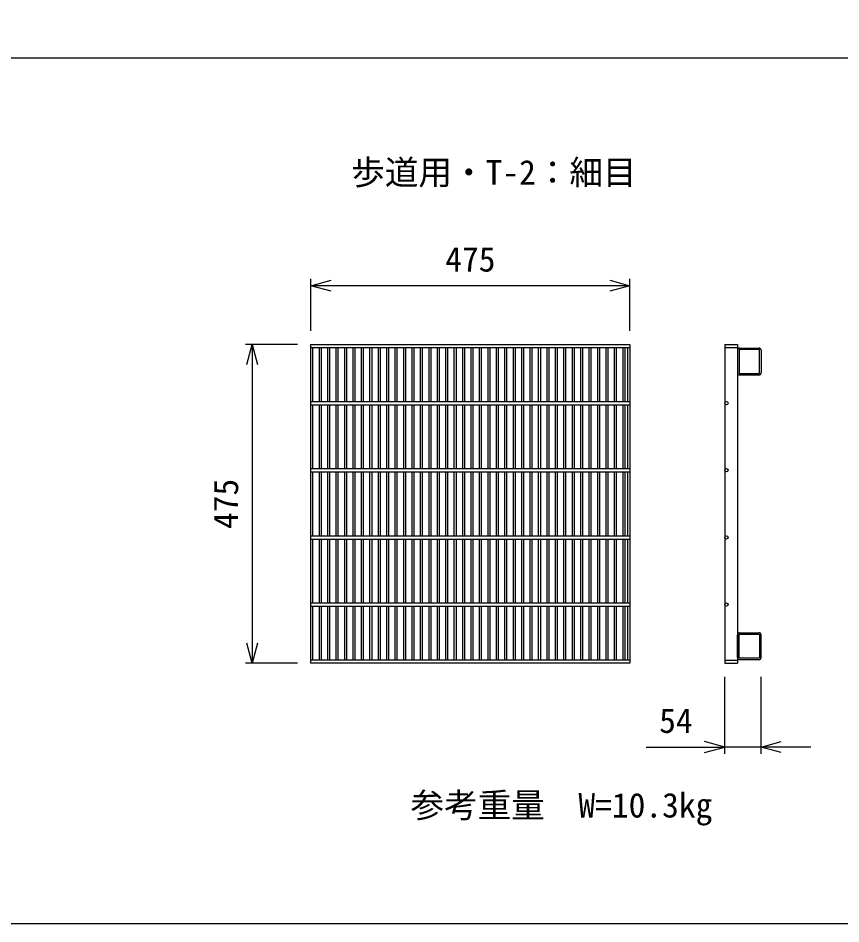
# Model space of a CAD drawing. Units: millimetres, scale not verified. Extents: x -10500 to 10500, y -7425 to 7425.
# Drawn here: x -4625 to -3400, y -5552 to -4203 of the extents above; entities that cross this region are included whole.
import ezdxf
from ezdxf.enums import TextEntityAlignment as Align

# ---------------------------------------------------------------- set-up
doc = ezdxf.new("R2010")
doc.units = ezdxf.units.MM
doc.header["$LTSCALE"] = 25
for name, color, linetype, lineweight in [('0-1_DIM', 7, 'Continuous', 25), ('0-3_HATCH', 6, 'Continuous', 25), ('0-7_TXT', 7, 'Continuous', 25)]:
    doc.layers.add(name, color=color, linetype=linetype, lineweight=lineweight)
doc.styles.add('ＭＳ ゴシック', font='')
doc.styles.get('ＭＳ ゴシック').set_extended_font_data('MS Gothic')

msp = doc.modelspace()

# ---------------------------------------------------------------- linework, layer by layer
at = {"layer": '0-1_DIM'}
for p, q in [((-4189.36, -4669.24), (-4189.36, -4591.74)), ((-3714.36, -4669.24), (-3714.36, -4591.74)), ((-3714.36, -4601.74), (-4189.36, -4601.74)), ((-4209.36, -4689.24), (-4286.86, -4689.24)), ((-4276.86, -4689.24), (-4276.86, -5164.24)), ((-4209.36, -5164.24), (-4286.86, -5164.24)), ((-3573.04, -5298.96), (-3573.04, -5184.24)), ((-3519.04, -5298.96), (-3519.04, -5184.24)), ((-3690.3, -5288.96), (-3573.04, -5288.96)), ((-3519.04, -5288.96), (-3573.04, -5288.96)), ((-3445.08, -5288.96), (-3519.04, -5288.96))]:
    msp.add_line(p, q, dxfattribs=at)
for points in [[(-4159.36, -4609.78), (-4189.36, -4601.74), (-4159.36, -4593.7)], [(-3744.36, -4593.7), (-3714.36, -4601.74), (-3744.36, -4609.78)], [(-4284.9, -4719.24), (-4276.86, -4689.24), (-4268.82, -4719.24)], [(-4268.82, -5134.24), (-4276.86, -5164.24), (-4284.9, -5134.24)], [(-3603.04, -5297), (-3573.04, -5288.96), (-3603.04, -5280.92)], [(-3489.04, -5297), (-3519.04, -5288.96), (-3489.04, -5280.92)]]:
    msp.add_lwpolyline(points, dxfattribs=at)
at = {"layer": '0-3_HATCH'}
for p, q in [((-4189.36, -4689.24), (-3714.36, -4689.24)), ((-4189.36, -5164.24), (-4189.36, -4689.24)), ((-4189.36, -4693.74), (-3714.36, -4693.74)), ((-4186.36, -4774.24), (-4186.36, -4693.74)), ((-4176.8, -4774.24), (-4176.8, -4693.74)), ((-4173.8, -4774.24), (-4173.8, -4693.74)), ((-4164.24, -4774.24), (-4164.24, -4693.74)), ((-4161.24, -4774.24), (-4161.24, -4693.74)), ((-4151.68, -4774.24), (-4151.68, -4693.74)), ((-4148.68, -4774.24), (-4148.68, -4693.74)), ((-4139.12, -4774.24), (-4139.12, -4693.74)), ((-4136.12, -4774.24), (-4136.12, -4693.74)), ((-4126.56, -4774.24), (-4126.56, -4693.74)), ((-4123.56, -4774.24), (-4123.56, -4693.74)), ((-4114, -4774.24), (-4114, -4693.74)), ((-4111, -4774.24), (-4111, -4693.74)), ((-4101.44, -4774.24), (-4101.44, -4693.74)), ((-4098.44, -4774.24), (-4098.44, -4693.74)), ((-4088.88, -4774.24), (-4088.88, -4693.74)), ((-4085.88, -4774.24), (-4085.88, -4693.74)), ((-4076.32, -4774.24), (-4076.32, -4693.74)), ((-4073.32, -4774.24), (-4073.32, -4693.74)), ((-4063.76, -4774.24), (-4063.76, -4693.74)), ((-4060.76, -4774.24), (-4060.76, -4693.74)), ((-4051.2, -4774.24), (-4051.2, -4693.74)), ((-4048.2, -4774.24), (-4048.2, -4693.74)), ((-4038.64, -4774.24), (-4038.64, -4693.74)), ((-4035.64, -4774.24), (-4035.64, -4693.74)), ((-4026.08, -4774.24), (-4026.08, -4693.74)), ((-4023.08, -4774.24), (-4023.08, -4693.74)), ((-4013.52, -4774.24), (-4013.52, -4693.74)), ((-4010.52, -4774.24), (-4010.52, -4693.74)), ((-4000.96, -4774.24), (-4000.96, -4693.74)), ((-3997.96, -4774.24), (-3997.96, -4693.74)), ((-3988.4, -4774.24), (-3988.4, -4693.74)), ((-3985.4, -4774.24), (-3985.4, -4693.74)), ((-3975.84, -4774.24), (-3975.84, -4693.74)), ((-3972.84, -4774.24), (-3972.84, -4693.74)), ((-3963.28, -4774.24), (-3963.28, -4693.74)), ((-3960.28, -4774.24), (-3960.28, -4693.74)), ((-3950.72, -4774.24), (-3950.72, -4693.74)), ((-3947.72, -4774.24), (-3947.72, -4693.74)), ((-3938.16, -4774.24), (-3938.16, -4693.74)), ((-3935.16, -4774.24), (-3935.16, -4693.74)), ((-3925.6, -4774.24), (-3925.6, -4693.74)), ((-3922.6, -4774.24), (-3922.6, -4693.74)), ((-3913.04, -4774.24), (-3913.04, -4693.74)), ((-3910.04, -4774.24), (-3910.04, -4693.74)), ((-3900.48, -4774.24), (-3900.48, -4693.74)), ((-3897.48, -4774.24), (-3897.48, -4693.74)), ((-3887.92, -4774.24), (-3887.92, -4693.74)), ((-3884.92, -4774.24), (-3884.92, -4693.74)), ((-3875.36, -4774.24), (-3875.36, -4693.74)), ((-3872.36, -4774.24), (-3872.36, -4693.74)), ((-3862.8, -4774.24), (-3862.8, -4693.74)), ((-3859.8, -4774.24), (-3859.8, -4693.74)), ((-3850.24, -4774.24), (-3850.24, -4693.74)), ((-3847.24, -4774.24), (-3847.24, -4693.74)), ((-3837.68, -4774.24), (-3837.68, -4693.74)), ((-3834.68, -4774.24), (-3834.68, -4693.74)), ((-3825.12, -4774.24), (-3825.12, -4693.74)), ((-3822.12, -4774.24), (-3822.12, -4693.74)), ((-3812.56, -4774.24), (-3812.56, -4693.74)), ((-3809.56, -4774.24), (-3809.56, -4693.74)), ((-3800, -4774.24), (-3800, -4693.74)), ((-3797, -4774.24), (-3797, -4693.74)), ((-3787.44, -4774.24), (-3787.44, -4693.74)), ((-3784.44, -4774.24), (-3784.44, -4693.74)), ((-3774.88, -4774.24), (-3774.88, -4693.74)), ((-3771.88, -4774.24), (-3771.88, -4693.74)), ((-3762.32, -4774.24), (-3762.32, -4693.74)), ((-3759.32, -4774.24), (-3759.32, -4693.74)), ((-3749.76, -4774.24), (-3749.76, -4693.74)), ((-3746.76, -4774.24), (-3746.76, -4693.74)), ((-3737.2, -4774.24), (-3737.2, -4693.74)), ((-3734.2, -4774.24), (-3734.2, -4693.74)), ((-3724.64, -4774.24), (-3724.64, -4693.74)), ((-3721.64, -4774.24), (-3721.64, -4693.74)), ((-3717.36, -4774.24), (-3717.36, -4693.74)), ((-3714.36, -4689.24), (-3714.36, -5164.24)), ((-3573.04, -4689.24), (-3554.04, -4689.24)), ((-3573.04, -4689.24), (-3573.04, -5164.24)), ((-3573.04, -4693.74), (-3554.04, -4693.74)), ((-3554.04, -4689.24), (-3554.04, -5164.24)), ((-3551.04, -4694.74), (-3522.04, -4694.74)), ((-3554.04, -4697.74), (-3554.04, -4731.74)), ((-3519.04, -4697.74), (-3519.04, -4731.74)), ((-3551.04, -4734.74), (-3522.04, -4734.74)), ((-4189.36, -4774.24), (-3714.36, -4774.24)), ((-4189.36, -4779.24), (-3714.36, -4779.24)), ((-4186.36, -4874.24), (-4186.36, -4779.24)), ((-4176.8, -4874.24), (-4176.8, -4779.24)), ((-4173.8, -4874.24), (-4173.8, -4779.24)), ((-4164.24, -4874.24), (-4164.24, -4779.24)), ((-4161.24, -4874.24), (-4161.24, -4779.24)), ((-4151.68, -4874.24), (-4151.68, -4779.24)), ((-4148.68, -4874.24), (-4148.68, -4779.24)), ((-4139.12, -4874.24), (-4139.12, -4779.24)), ((-4136.12, -4874.24), (-4136.12, -4779.24)), ((-4126.56, -4874.24), (-4126.56, -4779.24)), ((-4123.56, -4874.24), (-4123.56, -4779.24)), ((-4114, -4874.24), (-4114, -4779.24)), ((-4111, -4874.24), (-4111, -4779.24)), ((-4101.44, -4874.24), (-4101.44, -4779.24)), ((-4098.44, -4874.24), (-4098.44, -4779.24)), ((-4088.88, -4874.24), (-4088.88, -4779.24)), ((-4085.88, -4874.24), (-4085.88, -4779.24)), ((-4076.32, -4874.24), (-4076.32, -4779.24)), ((-4073.32, -4874.24), (-4073.32, -4779.24)), ((-4063.76, -4874.24), (-4063.76, -4779.24)), ((-4060.76, -4874.24), (-4060.76, -4779.24)), ((-4051.2, -4874.24), (-4051.2, -4779.24)), ((-4048.2, -4874.24), (-4048.2, -4779.24)), ((-4038.64, -4874.24), (-4038.64, -4779.24)), ((-4035.64, -4874.24), (-4035.64, -4779.24)), ((-4026.08, -4874.24), (-4026.08, -4779.24)), ((-4023.08, -4874.24), (-4023.08, -4779.24)), ((-4013.52, -4874.24), (-4013.52, -4779.24)), ((-4010.52, -4874.24), (-4010.52, -4779.24)), ((-4000.96, -4874.24), (-4000.96, -4779.24)), ((-3997.96, -4874.24), (-3997.96, -4779.24)), ((-3988.4, -4874.24), (-3988.4, -4779.24)), ((-3985.4, -4874.24), (-3985.4, -4779.24)), ((-3975.84, -4874.24), (-3975.84, -4779.24)), ((-3972.84, -4874.24), (-3972.84, -4779.24)), ((-3963.28, -4874.24), (-3963.28, -4779.24)), ((-3960.28, -4874.24), (-3960.28, -4779.24)), ((-3950.72, -4874.24), (-3950.72, -4779.24)), ((-3947.72, -4874.24), (-3947.72, -4779.24)), ((-3938.16, -4874.24), (-3938.16, -4779.24)), ((-3935.16, -4874.24), (-3935.16, -4779.24)), ((-3925.6, -4874.24), (-3925.6, -4779.24)), ((-3922.6, -4874.24), (-3922.6, -4779.24)), ((-3913.04, -4874.24), (-3913.04, -4779.24)), ((-3910.04, -4874.24), (-3910.04, -4779.24)), ((-3900.48, -4874.24), (-3900.48, -4779.24)), ((-3897.48, -4874.24), (-3897.48, -4779.24)), ((-3887.92, -4874.24), (-3887.92, -4779.24)), ((-3884.92, -4874.24), (-3884.92, -4779.24)), ((-3875.36, -4874.24), (-3875.36, -4779.24)), ((-3872.36, -4874.24), (-3872.36, -4779.24)), ((-3862.8, -4874.24), (-3862.8, -4779.24)), ((-3859.8, -4874.24), (-3859.8, -4779.24)), ((-3850.24, -4874.24), (-3850.24, -4779.24)), ((-3847.24, -4874.24), (-3847.24, -4779.24)), ((-3837.68, -4874.24), (-3837.68, -4779.24)), ((-3834.68, -4874.24), (-3834.68, -4779.24)), ((-3825.12, -4874.24), (-3825.12, -4779.24)), ((-3822.12, -4874.24), (-3822.12, -4779.24)), ((-3812.56, -4874.24), (-3812.56, -4779.24)), ((-3809.56, -4874.24), (-3809.56, -4779.24)), ((-3800, -4874.24), (-3800, -4779.24)), ((-3797, -4874.24), (-3797, -4779.24)), ((-3787.44, -4874.24), (-3787.44, -4779.24)), ((-3784.44, -4874.24), (-3784.44, -4779.24)), ((-3774.88, -4874.24), (-3774.88, -4779.24)), ((-3771.88, -4874.24), (-3771.88, -4779.24)), ((-3762.32, -4874.24), (-3762.32, -4779.24)), ((-3759.32, -4874.24), (-3759.32, -4779.24)), ((-3749.76, -4874.24), (-3749.76, -4779.24)), ((-3746.76, -4874.24), (-3746.76, -4779.24)), ((-3737.2, -4874.24), (-3737.2, -4779.24)), ((-3734.2, -4874.24), (-3734.2, -4779.24)), ((-3724.64, -4874.24), (-3724.64, -4779.24)), ((-3721.64, -4874.24), (-3721.64, -4779.24)), ((-3717.36, -4874.24), (-3717.36, -4779.24)), ((-4189.36, -4874.24), (-3714.36, -4874.24)), ((-4189.36, -4879.24), (-3714.36, -4879.24)), ((-4186.36, -4974.24), (-4186.36, -4879.24)), ((-4176.8, -4974.24), (-4176.8, -4879.24)), ((-4173.8, -4974.24), (-4173.8, -4879.24)), ((-4164.24, -4974.24), (-4164.24, -4879.24)), ((-4161.24, -4974.24), (-4161.24, -4879.24)), ((-4151.68, -4974.24), (-4151.68, -4879.24)), ((-4148.68, -4974.24), (-4148.68, -4879.24)), ((-4139.12, -4974.24), (-4139.12, -4879.24)), ((-4136.12, -4974.24), (-4136.12, -4879.24)), ((-4126.56, -4974.24), (-4126.56, -4879.24)), ((-4123.56, -4974.24), (-4123.56, -4879.24)), ((-4114, -4974.24), (-4114, -4879.24)), ((-4111, -4974.24), (-4111, -4879.24)), ((-4101.44, -4974.24), (-4101.44, -4879.24)), ((-4098.44, -4974.24), (-4098.44, -4879.24)), ((-4088.88, -4974.24), (-4088.88, -4879.24)), ((-4085.88, -4974.24), (-4085.88, -4879.24)), ((-4076.32, -4974.24), (-4076.32, -4879.24)), ((-4073.32, -4974.24), (-4073.32, -4879.24)), ((-4063.76, -4974.24), (-4063.76, -4879.24)), ((-4060.76, -4974.24), (-4060.76, -4879.24)), ((-4051.2, -4974.24), (-4051.2, -4879.24)), ((-4048.2, -4974.24), (-4048.2, -4879.24)), ((-4038.64, -4974.24), (-4038.64, -4879.24)), ((-4035.64, -4974.24), (-4035.64, -4879.24)), ((-4026.08, -4974.24), (-4026.08, -4879.24)), ((-4023.08, -4974.24), (-4023.08, -4879.24)), ((-4013.52, -4974.24), (-4013.52, -4879.24)), ((-4010.52, -4974.24), (-4010.52, -4879.24)), ((-4000.96, -4974.24), (-4000.96, -4879.24)), ((-3997.96, -4974.24), (-3997.96, -4879.24)), ((-3988.4, -4974.24), (-3988.4, -4879.24)), ((-3985.4, -4974.24), (-3985.4, -4879.24)), ((-3975.84, -4974.24), (-3975.84, -4879.24)), ((-3972.84, -4974.24), (-3972.84, -4879.24)), ((-3963.28, -4974.24), (-3963.28, -4879.24)), ((-3960.28, -4974.24), (-3960.28, -4879.24)), ((-3950.72, -4974.24), (-3950.72, -4879.24)), ((-3947.72, -4974.24), (-3947.72, -4879.24)), ((-3938.16, -4974.24), (-3938.16, -4879.24)), ((-3935.16, -4974.24), (-3935.16, -4879.24)), ((-3925.6, -4974.24), (-3925.6, -4879.24)), ((-3922.6, -4974.24), (-3922.6, -4879.24)), ((-3913.04, -4974.24), (-3913.04, -4879.24)), ((-3910.04, -4974.24), (-3910.04, -4879.24)), ((-3900.48, -4974.24), (-3900.48, -4879.24)), ((-3897.48, -4974.24), (-3897.48, -4879.24)), ((-3887.92, -4974.24), (-3887.92, -4879.24)), ((-3884.92, -4974.24), (-3884.92, -4879.24)), ((-3875.36, -4974.24), (-3875.36, -4879.24)), ((-3872.36, -4974.24), (-3872.36, -4879.24)), ((-3862.8, -4974.24), (-3862.8, -4879.24)), ((-3859.8, -4974.24), (-3859.8, -4879.24)), ((-3850.24, -4974.24), (-3850.24, -4879.24)), ((-3847.24, -4974.24), (-3847.24, -4879.24)), ((-3837.68, -4974.24), (-3837.68, -4879.24)), ((-3834.68, -4974.24), (-3834.68, -4879.24)), ((-3825.12, -4974.24), (-3825.12, -4879.24)), ((-3822.12, -4974.24), (-3822.12, -4879.24)), ((-3812.56, -4974.24), (-3812.56, -4879.24)), ((-3809.56, -4974.24), (-3809.56, -4879.24)), ((-3800, -4974.24), (-3800, -4879.24)), ((-3797, -4974.24), (-3797, -4879.24)), ((-3787.44, -4974.24), (-3787.44, -4879.24)), ((-3784.44, -4974.24), (-3784.44, -4879.24)), ((-3774.88, -4974.24), (-3774.88, -4879.24)), ((-3771.88, -4974.24), (-3771.88, -4879.24)), ((-3762.32, -4974.24), (-3762.32, -4879.24)), ((-3759.32, -4974.24), (-3759.32, -4879.24)), ((-3749.76, -4974.24), (-3749.76, -4879.24)), ((-3746.76, -4974.24), (-3746.76, -4879.24)), ((-3737.2, -4974.24), (-3737.2, -4879.24)), ((-3734.2, -4974.24), (-3734.2, -4879.24)), ((-3724.64, -4974.24), (-3724.64, -4879.24)), ((-3721.64, -4974.24), (-3721.64, -4879.24)), ((-3717.36, -4974.24), (-3717.36, -4879.24)), ((-4189.36, -4974.24), (-3714.36, -4974.24)), ((-4189.36, -4979.24), (-3714.36, -4979.24)), ((-4186.36, -5074.24), (-4186.36, -4979.24)), ((-4176.8, -5074.24), (-4176.8, -4979.24)), ((-4173.8, -5074.24), (-4173.8, -4979.24)), ((-4164.24, -5074.24), (-4164.24, -4979.24)), ((-4161.24, -5074.24), (-4161.24, -4979.24)), ((-4151.68, -5074.24), (-4151.68, -4979.24)), ((-4148.68, -5074.24), (-4148.68, -4979.24)), ((-4139.12, -5074.24), (-4139.12, -4979.24)), ((-4136.12, -5074.24), (-4136.12, -4979.24)), ((-4126.56, -5074.24), (-4126.56, -4979.24)), ((-4123.56, -5074.24), (-4123.56, -4979.24)), ((-4114, -5074.24), (-4114, -4979.24)), ((-4111, -5074.24), (-4111, -4979.24)), ((-4101.44, -5074.24), (-4101.44, -4979.24)), ((-4098.44, -5074.24), (-4098.44, -4979.24)), ((-4088.88, -5074.24), (-4088.88, -4979.24)), ((-4085.88, -5074.24), (-4085.88, -4979.24)), ((-4076.32, -5074.24), (-4076.32, -4979.24)), ((-4073.32, -5074.24), (-4073.32, -4979.24)), ((-4063.76, -5074.24), (-4063.76, -4979.24)), ((-4060.76, -5074.24), (-4060.76, -4979.24)), ((-4051.2, -5074.24), (-4051.2, -4979.24)), ((-4048.2, -5074.24), (-4048.2, -4979.24)), ((-4038.64, -5074.24), (-4038.64, -4979.24)), ((-4035.64, -5074.24), (-4035.64, -4979.24)), ((-4026.08, -5074.24), (-4026.08, -4979.24)), ((-4023.08, -5074.24), (-4023.08, -4979.24)), ((-4013.52, -5074.24), (-4013.52, -4979.24)), ((-4010.52, -5074.24), (-4010.52, -4979.24)), ((-4000.96, -5074.24), (-4000.96, -4979.24)), ((-3997.96, -5074.24), (-3997.96, -4979.24)), ((-3988.4, -5074.24), (-3988.4, -4979.24)), ((-3985.4, -5074.24), (-3985.4, -4979.24)), ((-3975.84, -5074.24), (-3975.84, -4979.24)), ((-3972.84, -5074.24), (-3972.84, -4979.24)), ((-3963.28, -5074.24), (-3963.28, -4979.24)), ((-3960.28, -5074.24), (-3960.28, -4979.24)), ((-3950.72, -5074.24), (-3950.72, -4979.24)), ((-3947.72, -5074.24), (-3947.72, -4979.24)), ((-3938.16, -5074.24), (-3938.16, -4979.24)), ((-3935.16, -5074.24), (-3935.16, -4979.24)), ((-3925.6, -5074.24), (-3925.6, -4979.24)), ((-3922.6, -5074.24), (-3922.6, -4979.24)), ((-3913.04, -5074.24), (-3913.04, -4979.24)), ((-3910.04, -5074.24), (-3910.04, -4979.24)), ((-3900.48, -5074.24), (-3900.48, -4979.24)), ((-3897.48, -5074.24), (-3897.48, -4979.24)), ((-3887.92, -5074.24), (-3887.92, -4979.24)), ((-3884.92, -5074.24), (-3884.92, -4979.24)), ((-3875.36, -5074.24), (-3875.36, -4979.24)), ((-3872.36, -5074.24), (-3872.36, -4979.24)), ((-3862.8, -5074.24), (-3862.8, -4979.24)), ((-3859.8, -5074.24), (-3859.8, -4979.24)), ((-3850.24, -5074.24), (-3850.24, -4979.24)), ((-3847.24, -5074.24), (-3847.24, -4979.24)), ((-3837.68, -5074.24), (-3837.68, -4979.24)), ((-3834.68, -5074.24), (-3834.68, -4979.24)), ((-3825.12, -5074.24), (-3825.12, -4979.24)), ((-3822.12, -5074.24), (-3822.12, -4979.24)), ((-3812.56, -5074.24), (-3812.56, -4979.24)), ((-3809.56, -5074.24), (-3809.56, -4979.24)), ((-3800, -5074.24), (-3800, -4979.24)), ((-3797, -5074.24), (-3797, -4979.24)), ((-3787.44, -5074.24), (-3787.44, -4979.24)), ((-3784.44, -5074.24), (-3784.44, -4979.24)), ((-3774.88, -5074.24), (-3774.88, -4979.24)), ((-3771.88, -5074.24), (-3771.88, -4979.24)), ((-3762.32, -5074.24), (-3762.32, -4979.24)), ((-3759.32, -5074.24), (-3759.32, -4979.24)), ((-3749.76, -5074.24), (-3749.76, -4979.24)), ((-3746.76, -5074.24), (-3746.76, -4979.24)), ((-3737.2, -5074.24), (-3737.2, -4979.24)), ((-3734.2, -5074.24), (-3734.2, -4979.24)), ((-3724.64, -5074.24), (-3724.64, -4979.24)), ((-3721.64, -5074.24), (-3721.64, -4979.24)), ((-3717.36, -5074.24), (-3717.36, -4979.24)), ((-4189.36, -5074.24), (-3714.36, -5074.24)), ((-4189.36, -5079.24), (-3714.36, -5079.24)), ((-4186.36, -5159.74), (-4186.36, -5079.24)), ((-4176.8, -5159.74), (-4176.8, -5079.24)), ((-4173.8, -5159.74), (-4173.8, -5079.24)), ((-4164.24, -5159.74), (-4164.24, -5079.24)), ((-4161.24, -5159.74), (-4161.24, -5079.24)), ((-4151.68, -5159.74), (-4151.68, -5079.24)), ((-4148.68, -5159.74), (-4148.68, -5079.24)), ((-4139.12, -5159.74), (-4139.12, -5079.24)), ((-4136.12, -5159.74), (-4136.12, -5079.24)), ((-4126.56, -5159.74), (-4126.56, -5079.24)), ((-4123.56, -5159.74), (-4123.56, -5079.24)), ((-4114, -5159.74), (-4114, -5079.24)), ((-4111, -5159.74), (-4111, -5079.24)), ((-4101.44, -5159.74), (-4101.44, -5079.24)), ((-4098.44, -5159.74), (-4098.44, -5079.24)), ((-4088.88, -5159.74), (-4088.88, -5079.24)), ((-4085.88, -5159.74), (-4085.88, -5079.24)), ((-4076.32, -5159.74), (-4076.32, -5079.24)), ((-4073.32, -5159.74), (-4073.32, -5079.24)), ((-4063.76, -5159.74), (-4063.76, -5079.24)), ((-4060.76, -5159.74), (-4060.76, -5079.24)), ((-4051.2, -5159.74), (-4051.2, -5079.24)), ((-4048.2, -5159.74), (-4048.2, -5079.24)), ((-4038.64, -5159.74), (-4038.64, -5079.24)), ((-4035.64, -5159.74), (-4035.64, -5079.24)), ((-4026.08, -5159.74), (-4026.08, -5079.24)), ((-4023.08, -5159.74), (-4023.08, -5079.24)), ((-4013.52, -5159.74), (-4013.52, -5079.24)), ((-4010.52, -5159.74), (-4010.52, -5079.24)), ((-4000.96, -5159.74), (-4000.96, -5079.24)), ((-3997.96, -5159.74), (-3997.96, -5079.24)), ((-3988.4, -5159.74), (-3988.4, -5079.24)), ((-3985.4, -5159.74), (-3985.4, -5079.24)), ((-3975.84, -5159.74), (-3975.84, -5079.24)), ((-3972.84, -5159.74), (-3972.84, -5079.24)), ((-3963.28, -5159.74), (-3963.28, -5079.24)), ((-3960.28, -5159.74), (-3960.28, -5079.24)), ((-3950.72, -5159.74), (-3950.72, -5079.24)), ((-3947.72, -5159.74), (-3947.72, -5079.24)), ((-3938.16, -5159.74), (-3938.16, -5079.24)), ((-3935.16, -5159.74), (-3935.16, -5079.24)), ((-3925.6, -5159.74), (-3925.6, -5079.24)), ((-3922.6, -5159.74), (-3922.6, -5079.24)), ((-3913.04, -5159.74), (-3913.04, -5079.24)), ((-3910.04, -5159.74), (-3910.04, -5079.24)), ((-3900.48, -5159.74), (-3900.48, -5079.24)), ((-3897.48, -5159.74), (-3897.48, -5079.24)), ((-3887.92, -5159.74), (-3887.92, -5079.24)), ((-3884.92, -5159.74), (-3884.92, -5079.24)), ((-3875.36, -5159.74), (-3875.36, -5079.24)), ((-3872.36, -5159.74), (-3872.36, -5079.24)), ((-3862.8, -5159.74), (-3862.8, -5079.24)), ((-3859.8, -5159.74), (-3859.8, -5079.24)), ((-3850.24, -5159.74), (-3850.24, -5079.24)), ((-3847.24, -5159.74), (-3847.24, -5079.24)), ((-3837.68, -5159.74), (-3837.68, -5079.24)), ((-3834.68, -5159.74), (-3834.68, -5079.24)), ((-3825.12, -5159.74), (-3825.12, -5079.24)), ((-3822.12, -5159.74), (-3822.12, -5079.24)), ((-3812.56, -5159.74), (-3812.56, -5079.24)), ((-3809.56, -5159.74), (-3809.56, -5079.24)), ((-3800, -5159.74), (-3800, -5079.24)), ((-3797, -5159.74), (-3797, -5079.24)), ((-3787.44, -5159.74), (-3787.44, -5079.24)), ((-3784.44, -5159.74), (-3784.44, -5079.24)), ((-3774.88, -5159.74), (-3774.88, -5079.24)), ((-3771.88, -5159.74), (-3771.88, -5079.24)), ((-3762.32, -5159.74), (-3762.32, -5079.24)), ((-3759.32, -5159.74), (-3759.32, -5079.24)), ((-3749.76, -5159.74), (-3749.76, -5079.24)), ((-3746.76, -5159.74), (-3746.76, -5079.24)), ((-3737.2, -5159.74), (-3737.2, -5079.24)), ((-3734.2, -5159.74), (-3734.2, -5079.24)), ((-3724.64, -5159.74), (-3724.64, -5079.24)), ((-3721.64, -5159.74), (-3721.64, -5079.24)), ((-3717.36, -5159.74), (-3717.36, -5079.24)), ((-3554.04, -5155.74), (-3554.04, -5121.74)), ((-3551.04, -5118.74), (-3522.04, -5118.74)), ((-3519.04, -5155.74), (-3519.04, -5121.74)), ((-3714.36, -5159.74), (-4189.36, -5159.74)), ((-3714.36, -5164.24), (-4189.36, -5164.24)), ((-3573.04, -5159.74), (-3554.04, -5159.74)), ((-3573.04, -5164.24), (-3554.04, -5164.24)), ((-3551.04, -5158.74), (-3522.04, -5158.74))]:
    msp.add_line(p, q, dxfattribs=at)
for points in [[(-3551.74, -4732.44), (-3521.34, -4732.44), (-3521.34, -4697.04), (-3551.74, -4697.04)], [(-3551.74, -5121.04), (-3521.34, -5121.04), (-3521.34, -5156.44), (-3551.74, -5156.44)]]:
    msp.add_lwpolyline(points, close=True, dxfattribs=at)
for centre in [(-3570.54, -4776.74), (-3570.54, -4876.74), (-3570.54, -4976.74), (-3570.54, -5076.74)]:
    msp.add_circle(centre, 2.5, dxfattribs=at)
for centre, start, end in [((-3551.04, -4697.74), 90, 180), ((-3522.04, -4697.74), 0, 90), ((-3551.04, -4731.74), 180, 270), ((-3522.04, -4731.74), 270, 0), ((-3551.04, -5121.74), 90, 180), ((-3522.04, -5121.74), 0, 90), ((-3551.04, -5155.74), 180, 270), ((-3522.04, -5155.74), 270, 0)]:
    msp.add_arc(centre, 3, start, end, dxfattribs=at)
at = {"layer": '0-7_TXT'}
msp.add_line((-8250, -4262.43), (-2150, -4262.43), dxfattribs=at)
msp.add_lwpolyline([(-2150, -2152.43), (-2150, -5552.43), (-8250, -5552.43), (-8250, -2152.43)], dxfattribs=at)

# ---------------------------------------------------------------- texts
at = {"layer": '0-1_DIM', "style": 'ＭＳ ゴシック'}
for s, p in [('475', (-3989.36, -4591.74)), ('54', (-3670.79, -5278.96)), ('参考重量\u3000W=10.3kg', (-4041.09, -5404.98))]:
    msp.add_text(s, height=36.66, dxfattribs=at).set_placement(p, align=Align.BOTTOM_LEFT)
msp.add_text('475', height=36.66, rotation=90, dxfattribs=at).set_placement((-4286.86, -4964.24), align=Align.BOTTOM_LEFT)
at = {"layer": '0-7_TXT', "style": 'ＭＳ ゴシック'}
msp.add_text('歩道用・T-2：細目 ', height=36.66, dxfattribs=at).set_placement((-4129.32, -4462.28), align=Align.BOTTOM_LEFT)

doc.saveas('drawing.dxf')
